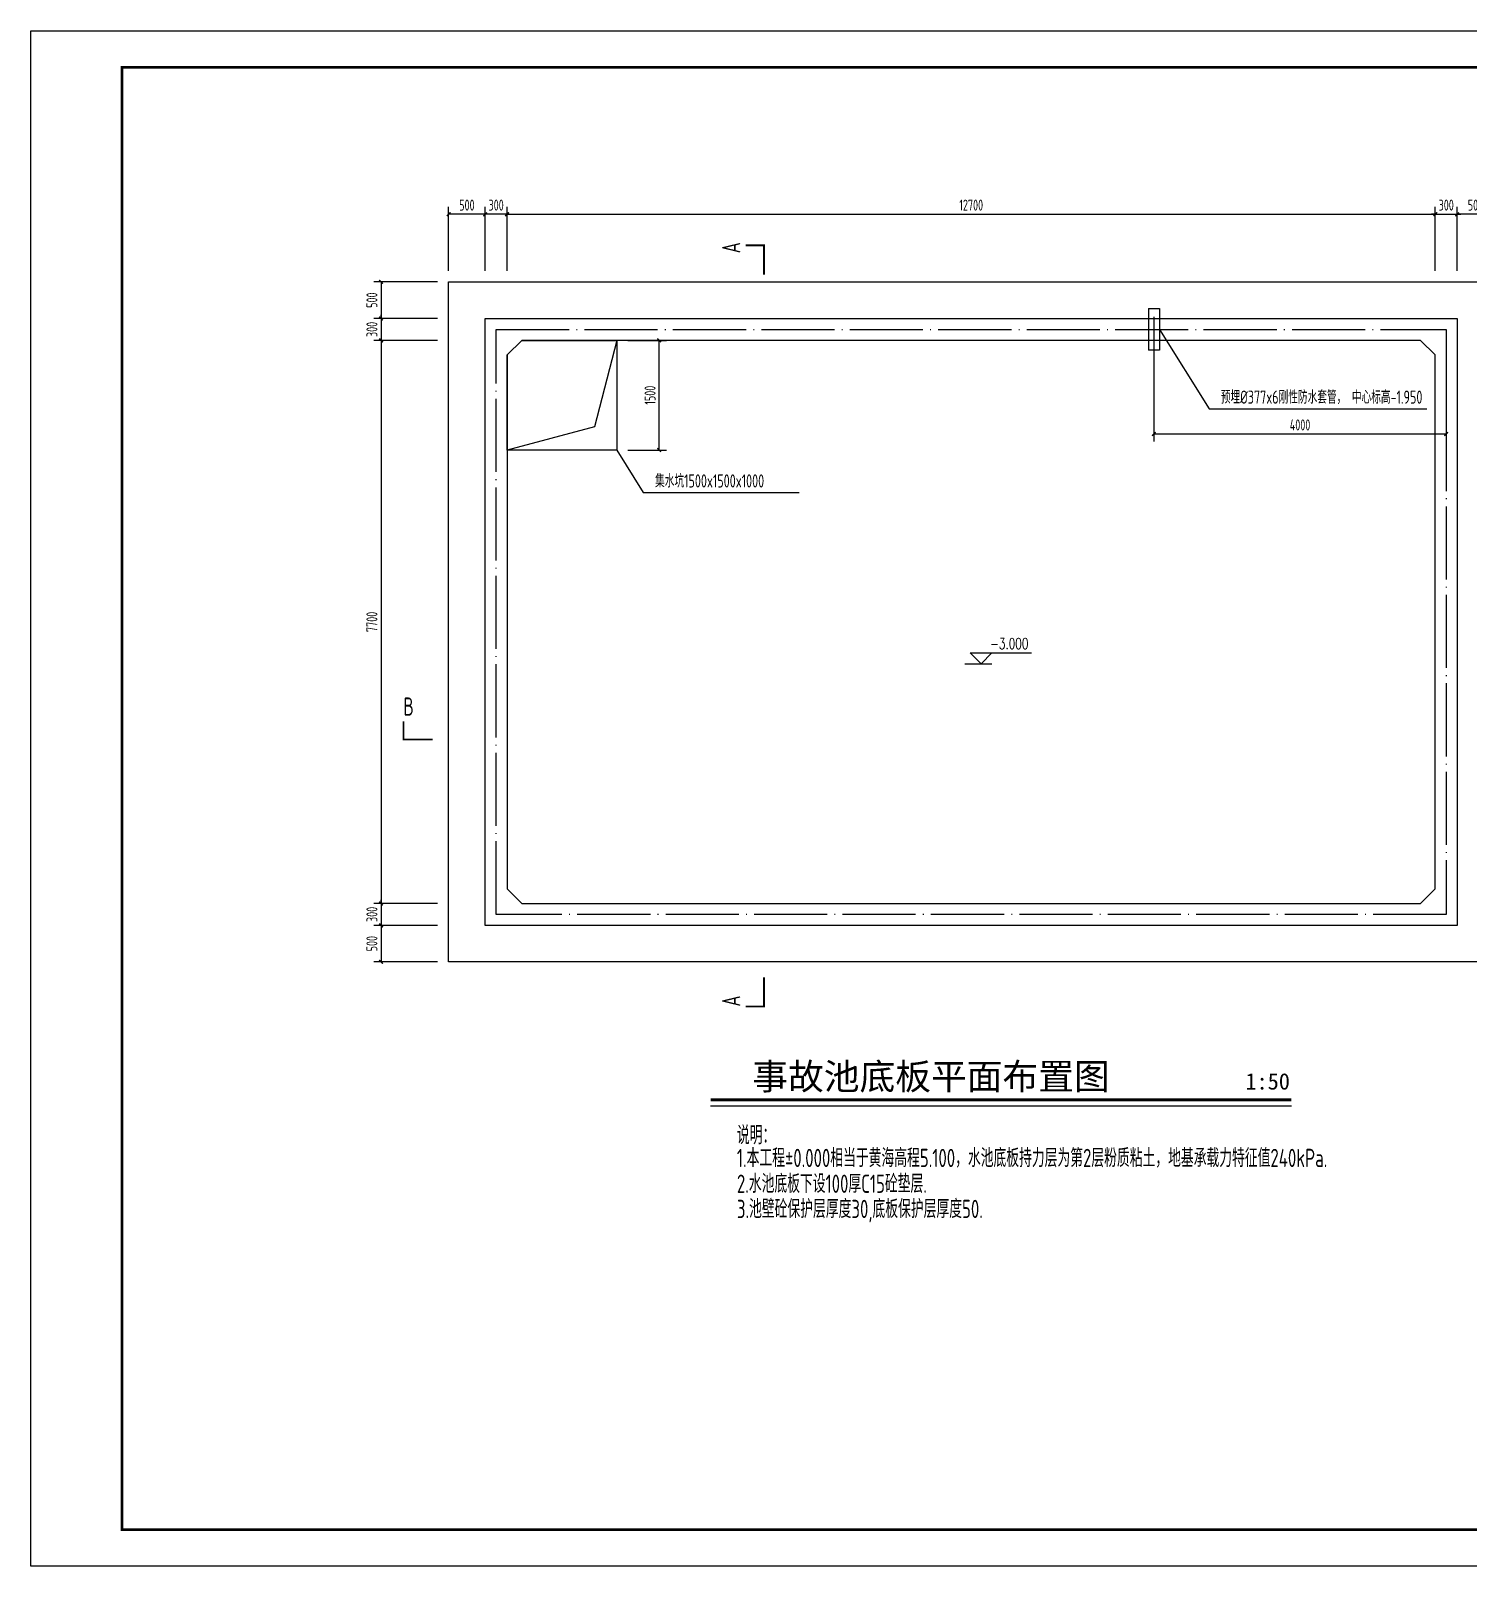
# Model space of a CAD drawing. Extents: x -721211 to -661811, y -212605 to -33458.
# Drawn here: x -721211 to -681843, y -112103 to -70103 of the extents above; entities that cross this region are included whole.
import ezdxf

# ---------------------------------------------------------------- set-up
doc = ezdxf.new("R2010")
doc.units = 0
doc.header["$LTSCALE"] = 1000
doc.linetypes.add('DOTE', pattern=[2.42, 2, -0.2, 0.02, -0.2])
doc.layers.get('0').update_dxf_attribs({"linetype": 'CONTINUOUS'})
doc.layers.get('Defpoints').update_dxf_attribs({"linetype": 'CONTINUOUS'})
for name, color, linetype in [('dim', 3, 'CONTINUOUS'), ('DIM_ELEV', 3, 'CONTINUOUS'), ('DIM_SYMB', 3, 'CONTINUOUS'), ('dote', 253, 'DOTE'), ('PUB_TEXT', 7, 'CONTINUOUS'), ('TEXT', 7, 'CONTINUOUS'), ('THICK', 7, 'CONTINUOUS'), ('THIN', 7, 'CONTINUOUS'), ('孔', 5, 'CONTINUOUS'), ('水池', 6, 'CONTINUOUS')]:
    doc.layers.add(name, color=color, linetype=linetype)
doc.styles.add('_TCH_DIM', font='SIMPLEX', dxfattribs={"bigfont": 'GBCBIG'})
doc.styles.add('HT', font='simhei.ttf')
doc.styles.add('TSSD_Dimension', font='Tssdeng.shx', dxfattribs={"width": 0.7, "bigfont": 'HZTXT.SHX'})
doc.styles.add('TSSD_Label', font='tssdeng.shx', dxfattribs={"width": 0.7, "bigfont": 'hztxt.shx'})
doc.styles.add('TSSD_Rein', font='tssdeng.shx', dxfattribs={"width": 0.7, "bigfont": 'hztxt.shx'})
doc.dimstyles.new('TSSD_50_100', dxfattribs={"dimtxt": 300, "dimasz": 100, "dimexe": 200, "dimexo": 300, "dimgap": 100, "dimtad": 1, "dimdec": 0, "dimlfac": 0.5, "dimzin": 0, "dimdsep": 46, "dimtxsty": 'TSSD_Dimension', "dimblk": 'ARCHTICK', "dimcen": 0, "dimclrt": 7, "dimadec": 0, "dimazin": 0, "dimtfac": 1, "dimtdec": 0, "dimtix": 1, "dimtmove": 2, "dimatfit": 3, "dimfxl": 1, "dimtolj": 1, "dimtzin": 0, "dimarcsym": 0})

# ---------------------------------------------------------------- blocks, each defined once
blk = doc.blocks.new('_ArchTick')
at = {"color": 0, "linetype": 'ByBlock', "const_width": 0.4}
blk.add_lwpolyline([(-0.5, -0.5), (0.5, 0.5)], dxfattribs=at)
blk = doc.blocks.new('*D205')
at = {"layer": 'Defpoints', "color": 0, "transparency": 16777216}
for p in [(-705174, -78573), (-704011, -78573), (-705174, -81573)]:
    blk.add_point(p, dxfattribs=at)
at = {"layer": 'dim', "color": 0, "lineweight": -2, "transparency": 16777216}
for p, q in [((-704874, -78573), (-703811, -78573)), ((-704011, -81573), (-704011, -78573)), ((-704874, -81573), (-703811, -81573))]:
    blk.add_line(p, q, dxfattribs=at)
at = {"layer": 'dim', "color": 0, "lineweight": -2, "transparency": 16777216, "xscale": 100, "yscale": 100, "zscale": 100}
for p, rotation in [((-704011, -78573), 90), ((-704011, -81573), 270)]:
    blk.add_blockref('_ArchTick', p, dxfattribs=dict(at, rotation=rotation))
at = {"layer": 'dim', "color": 7, "transparency": 16777216, "insert": (-704261, -80073), "char_height": 300, "attachment_point": 5, "rotation": 90, "style": 'TSSD_Dimension'}
blk.add_mtext('\\A1;1500', dxfattribs=at)
blk = doc.blocks.new('*D204')
at = {"layer": 'Defpoints', "color": 0, "transparency": 16777216}
for p in [(-690474, -79071), (-682474, -79578), (-690474, -81135)]:
    blk.add_point(p, dxfattribs=at)
at = {"layer": 'dim', "color": 0, "lineweight": -2, "transparency": 16777216}
for p, q in [((-690474, -79371), (-690474, -81335)), ((-682474, -79878), (-682474, -81335)), ((-682474, -81135), (-690474, -81135))]:
    blk.add_line(p, q, dxfattribs=at)
at = {"layer": 'dim', "color": 0, "lineweight": -2, "transparency": 16777216, "xscale": 100, "yscale": 100, "zscale": 100, "rotation": 180}
blk.add_blockref('_ArchTick', (-690474, -81135), dxfattribs=at)
at = {"layer": 'dim', "color": 0, "lineweight": -2, "transparency": 16777216, "xscale": 100, "yscale": 100, "zscale": 100}
blk.add_blockref('_ArchTick', (-682474, -81135), dxfattribs=at)
at = {"layer": 'dim', "color": 7, "transparency": 16777216, "insert": (-686474, -80885), "char_height": 300, "attachment_point": 5, "style": 'TSSD_Dimension'}
blk.add_mtext('\\A1;4000', dxfattribs=at)
blk = doc.blocks.new('*D203')
at = {"layer": 'Defpoints', "color": 0, "transparency": 16777216}
for p in [(-682174, -75123), (-682174, -76973), (-681174, -76973)]:
    blk.add_point(p, dxfattribs=at)
at = {"layer": 'dim', "color": 0, "lineweight": -2, "transparency": 16777216}
for p, q in [((-682174, -76673), (-682174, -74923)), ((-681174, -75123), (-682174, -75123)), ((-681174, -76673), (-681174, -74923))]:
    blk.add_line(p, q, dxfattribs=at)
at = {"layer": 'dim', "color": 0, "lineweight": -2, "transparency": 16777216, "xscale": 100, "yscale": 100, "zscale": 100, "rotation": 180}
blk.add_blockref('_ArchTick', (-682174, -75123), dxfattribs=at)
at = {"layer": 'dim', "color": 0, "lineweight": -2, "transparency": 16777216, "xscale": 100, "yscale": 100, "zscale": 100}
blk.add_blockref('_ArchTick', (-681174, -75123), dxfattribs=at)
at = {"layer": 'dim', "color": 7, "transparency": 16777216, "insert": (-681674, -74873), "char_height": 300, "attachment_point": 5, "style": 'TSSD_Dimension'}
blk.add_mtext('\\A1;500', dxfattribs=at)
blk = doc.blocks.new('*D202')
at = {"layer": 'Defpoints', "color": 0, "transparency": 16777216}
for p in [(-709774, -75123), (-709774, -76973), (-708774, -76973)]:
    blk.add_point(p, dxfattribs=at)
at = {"layer": 'dim', "color": 0, "lineweight": -2, "transparency": 16777216}
for p, q in [((-709774, -76673), (-709774, -74923)), ((-708774, -75123), (-709774, -75123)), ((-708774, -76673), (-708774, -74923))]:
    blk.add_line(p, q, dxfattribs=at)
at = {"layer": 'dim', "color": 0, "lineweight": -2, "transparency": 16777216, "xscale": 100, "yscale": 100, "zscale": 100, "rotation": 180}
blk.add_blockref('_ArchTick', (-709774, -75123), dxfattribs=at)
at = {"layer": 'dim', "color": 0, "lineweight": -2, "transparency": 16777216, "xscale": 100, "yscale": 100, "zscale": 100}
blk.add_blockref('_ArchTick', (-708774, -75123), dxfattribs=at)
at = {"layer": 'dim', "color": 7, "transparency": 16777216, "insert": (-709274, -74873), "char_height": 300, "attachment_point": 5, "style": 'TSSD_Dimension'}
blk.add_mtext('\\A1;500', dxfattribs=at)
blk = doc.blocks.new('*D201')
at = {"layer": 'Defpoints', "color": 0, "transparency": 16777216}
for p in [(-709774, -94573), (-711624, -95573), (-709774, -95573)]:
    blk.add_point(p, dxfattribs=at)
at = {"layer": 'dim', "color": 0, "lineweight": -2, "transparency": 16777216}
for p, q in [((-710074, -94573), (-711824, -94573)), ((-711624, -94573), (-711624, -95573)), ((-710074, -95573), (-711824, -95573))]:
    blk.add_line(p, q, dxfattribs=at)
at = {"layer": 'dim', "color": 0, "lineweight": -2, "transparency": 16777216, "xscale": 100, "yscale": 100, "zscale": 100}
for p, rotation in [((-711624, -94573), 90), ((-711624, -95573), 270)]:
    blk.add_blockref('_ArchTick', p, dxfattribs=dict(at, rotation=rotation))
at = {"layer": 'dim', "color": 7, "transparency": 16777216, "insert": (-711874, -95073), "char_height": 300, "attachment_point": 5, "rotation": 90, "style": 'TSSD_Dimension'}
blk.add_mtext('\\A1;500', dxfattribs=at)
blk = doc.blocks.new('*D200')
at = {"layer": 'Defpoints', "color": 0, "transparency": 16777216}
for p in [(-709774, -76973), (-711624, -77973), (-709774, -77973)]:
    blk.add_point(p, dxfattribs=at)
at = {"layer": 'dim', "color": 0, "lineweight": -2, "transparency": 16777216}
for p, q in [((-710074, -76973), (-711824, -76973)), ((-711624, -76973), (-711624, -77973)), ((-710074, -77973), (-711824, -77973))]:
    blk.add_line(p, q, dxfattribs=at)
at = {"layer": 'dim', "color": 0, "lineweight": -2, "transparency": 16777216, "xscale": 100, "yscale": 100, "zscale": 100}
for p, rotation in [((-711624, -76973), 90), ((-711624, -77973), 270)]:
    blk.add_blockref('_ArchTick', p, dxfattribs=dict(at, rotation=rotation))
at = {"layer": 'dim', "color": 7, "transparency": 16777216, "insert": (-711874, -77473), "char_height": 300, "attachment_point": 5, "rotation": 90, "style": 'TSSD_Dimension'}
blk.add_mtext('\\A1;500', dxfattribs=at)
blk = doc.blocks.new('*D199')
at = {"layer": 'Defpoints', "color": 0, "transparency": 16777216}
for p in [(-709774, -93973), (-711624, -94573), (-709774, -94573)]:
    blk.add_point(p, dxfattribs=at)
at = {"layer": 'dim', "color": 0, "lineweight": -2, "transparency": 16777216}
for p, q in [((-710074, -93973), (-711824, -93973)), ((-711624, -93973), (-711624, -93873)), ((-711624, -93973), (-711624, -94573)), ((-710074, -94573), (-711824, -94573)), ((-711624, -94573), (-711624, -94673))]:
    blk.add_line(p, q, dxfattribs=at)
at = {"layer": 'dim', "color": 0, "lineweight": -2, "transparency": 16777216, "xscale": 100, "yscale": 100, "zscale": 100}
for p, rotation in [((-711624, -93973), 270), ((-711624, -94573), 90)]:
    blk.add_blockref('_ArchTick', p, dxfattribs=dict(at, rotation=rotation))
at = {"layer": 'dim', "color": 7, "transparency": 16777216, "insert": (-711874, -94273), "char_height": 300, "attachment_point": 5, "rotation": 90, "style": 'TSSD_Dimension'}
blk.add_mtext('\\A1;300', dxfattribs=at)
blk = doc.blocks.new('*D198')
at = {"layer": 'Defpoints', "color": 0, "transparency": 16777216}
for p in [(-709774, -78573), (-711624, -93973), (-709774, -93973)]:
    blk.add_point(p, dxfattribs=at)
at = {"layer": 'dim', "color": 0, "lineweight": -2, "transparency": 16777216}
for p, q in [((-710074, -78573), (-711824, -78573)), ((-711624, -78573), (-711624, -93973)), ((-710074, -93973), (-711824, -93973))]:
    blk.add_line(p, q, dxfattribs=at)
at = {"layer": 'dim', "color": 0, "lineweight": -2, "transparency": 16777216, "xscale": 100, "yscale": 100, "zscale": 100}
for p, rotation in [((-711624, -78573), 90), ((-711624, -93973), 270)]:
    blk.add_blockref('_ArchTick', p, dxfattribs=dict(at, rotation=rotation))
at = {"layer": 'dim', "color": 7, "transparency": 16777216, "insert": (-711874, -86273), "char_height": 300, "attachment_point": 5, "rotation": 90, "style": 'TSSD_Dimension'}
blk.add_mtext('\\A1;7700', dxfattribs=at)
blk = doc.blocks.new('*D197')
at = {"layer": 'Defpoints', "color": 0, "transparency": 16777216}
for p in [(-709774, -77973), (-711624, -78573), (-709774, -78573)]:
    blk.add_point(p, dxfattribs=at)
at = {"layer": 'dim', "color": 0, "lineweight": -2, "transparency": 16777216}
for p, q in [((-710074, -77973), (-711824, -77973)), ((-711624, -77973), (-711624, -77873)), ((-711624, -77973), (-711624, -78573)), ((-710074, -78573), (-711824, -78573)), ((-711624, -78573), (-711624, -78673))]:
    blk.add_line(p, q, dxfattribs=at)
at = {"layer": 'dim', "color": 0, "lineweight": -2, "transparency": 16777216, "xscale": 100, "yscale": 100, "zscale": 100}
for p, rotation in [((-711624, -77973), 270), ((-711624, -78573), 90)]:
    blk.add_blockref('_ArchTick', p, dxfattribs=dict(at, rotation=rotation))
at = {"layer": 'dim', "color": 7, "transparency": 16777216, "insert": (-711874, -78273), "char_height": 300, "attachment_point": 5, "rotation": 90, "style": 'TSSD_Dimension'}
blk.add_mtext('\\A1;300', dxfattribs=at)
blk = doc.blocks.new('*D196')
at = {"layer": 'Defpoints', "color": 0, "transparency": 16777216}
for p in [(-682174, -75123), (-682774, -76973), (-682174, -76973)]:
    blk.add_point(p, dxfattribs=at)
at = {"layer": 'dim', "color": 0, "lineweight": -2, "transparency": 16777216}
for p, q in [((-682774, -75123), (-682874, -75123)), ((-682774, -76673), (-682774, -74923)), ((-682774, -75123), (-682174, -75123)), ((-682174, -76673), (-682174, -74923)), ((-682174, -75123), (-682074, -75123))]:
    blk.add_line(p, q, dxfattribs=at)
at = {"layer": 'dim', "color": 0, "lineweight": -2, "transparency": 16777216, "xscale": 100, "yscale": 100, "zscale": 100}
blk.add_blockref('_ArchTick', (-682774, -75123), dxfattribs=at)
at = {"layer": 'dim', "color": 0, "lineweight": -2, "transparency": 16777216, "xscale": 100, "yscale": 100, "zscale": 100, "rotation": 180}
blk.add_blockref('_ArchTick', (-682174, -75123), dxfattribs=at)
at = {"layer": 'dim', "color": 7, "transparency": 16777216, "insert": (-682474, -74873), "char_height": 300, "attachment_point": 5, "style": 'TSSD_Dimension'}
blk.add_mtext('\\A1;300', dxfattribs=at)
blk = doc.blocks.new('*D195')
at = {"layer": 'Defpoints', "color": 0, "transparency": 16777216}
for p in [(-708774, -75123), (-708774, -76973), (-708174, -76973)]:
    blk.add_point(p, dxfattribs=at)
at = {"layer": 'dim', "color": 0, "lineweight": -2, "transparency": 16777216}
for p, q in [((-708774, -75123), (-708874, -75123)), ((-708774, -76673), (-708774, -74923)), ((-708174, -75123), (-708774, -75123)), ((-708174, -76673), (-708174, -74923)), ((-708174, -75123), (-708074, -75123))]:
    blk.add_line(p, q, dxfattribs=at)
at = {"layer": 'dim', "color": 0, "lineweight": -2, "transparency": 16777216, "xscale": 100, "yscale": 100, "zscale": 100}
blk.add_blockref('_ArchTick', (-708774, -75123), dxfattribs=at)
at = {"layer": 'dim', "color": 0, "lineweight": -2, "transparency": 16777216, "xscale": 100, "yscale": 100, "zscale": 100, "rotation": 180}
blk.add_blockref('_ArchTick', (-708174, -75123), dxfattribs=at)
at = {"layer": 'dim', "color": 7, "transparency": 16777216, "insert": (-708474, -74873), "char_height": 300, "attachment_point": 5, "style": 'TSSD_Dimension'}
blk.add_mtext('\\A1;300', dxfattribs=at)
blk = doc.blocks.new('*D194')
at = {"layer": 'Defpoints', "color": 0, "transparency": 16777216}
for p in [(-682774, -75123), (-708174, -76973), (-682774, -76973)]:
    blk.add_point(p, dxfattribs=at)
at = {"layer": 'dim', "color": 0, "lineweight": -2, "transparency": 16777216}
for p, q in [((-708174, -76673), (-708174, -74923)), ((-708174, -75123), (-682774, -75123)), ((-682774, -76673), (-682774, -74923))]:
    blk.add_line(p, q, dxfattribs=at)
at = {"layer": 'dim', "color": 0, "lineweight": -2, "transparency": 16777216, "xscale": 100, "yscale": 100, "zscale": 100, "rotation": 180}
blk.add_blockref('_ArchTick', (-708174, -75123), dxfattribs=at)
at = {"layer": 'dim', "color": 0, "lineweight": -2, "transparency": 16777216, "xscale": 100, "yscale": 100, "zscale": 100}
blk.add_blockref('_ArchTick', (-682774, -75123), dxfattribs=at)
at = {"layer": 'dim', "color": 7, "transparency": 16777216, "insert": (-695474, -74873), "char_height": 300, "attachment_point": 5, "style": 'TSSD_Dimension'}
blk.add_mtext('\\A1;12700', dxfattribs=at)

msp = doc.modelspace()

# ---------------------------------------------------------------- linework, layer by layer
at = {"layer": 'Defpoints'}
msp.add_lwpolyline([(-721211, -70103), (-661811, -70103), (-661811, -112103), (-721211, -112103), (-721211, -70103)], dxfattribs=at)
at = {"layer": 'Defpoints', "ltscale": 1.1, "const_width": 70}
msp.add_lwpolyline([(-718711, -111103), (-662811, -111103), (-662811, -71103), (-718711, -71103)], close=True, dxfattribs=at)
at = {"layer": 'DIM_ELEV'}
for p, q in [((-695504.8, -87121.4), (-693826, -87121.4)), ((-695204.8, -87421.4), (-695504.8, -87121.4)), ((-695204.8, -87421.4), (-694904.8, -87121.4)), ((-695648.1, -87421.4), (-694904.8, -87421.4))]:
    msp.add_line(p, q, dxfattribs=at)
at = {"layer": 'DIM_SYMB', "const_width": 84}
msp.add_lwpolyline([(-702607.1, -99345.3), (-686708.5, -99345.3)], dxfattribs=at)
at = {"layer": 'DIM_SYMB'}
msp.add_lwpolyline([(-702607.1, -99513.3), (-686708.5, -99513.3)], dxfattribs=at)
at = {"layer": 'dote'}
msp.add_line((-690473.8, -77933), (-690473.8, -79671), dxfattribs=at)
msp.add_lwpolyline([(-682474.2, -94272.5), (-708474.2, -94272.5), (-708474.2, -78272.5), (-682474.2, -78272.5)], close=True, dxfattribs=at)
at = {"layer": 'THICK', "ltscale": 2, "const_width": 50}
for points in [[(-701644.1, -75974.3), (-701144.1, -75974.3), (-701144.1, -76774.3)], [(-711011, -88988.2), (-711011, -89488.2), (-710211, -89488.2)], [(-701644.1, -96792.8), (-701144.1, -96792.8), (-701144.1, -95992.8)]]:
    msp.add_lwpolyline(points, dxfattribs=at)
at = {"layer": 'THIN', "ltscale": 0.1}
for p, q in [((-690323.8, -78272.5), (-688965.8, -80441)), ((-688965.8, -80441), (-683001.8, -80441)), ((-705174.2, -81572.5), (-704447.8, -82733)), ((-704447.8, -82733), (-700184.8, -82733))]:
    msp.add_line(p, q, dxfattribs=at)
at = {"layer": '孔'}
msp.add_lwpolyline([(-705174.2, -78572.5), (-705781, -80941.4), (-708174.2, -81572.5)], dxfattribs=at)
at = {"layer": '孔', "lineweight": -3, "ltscale": 0.5}
msp.add_lwpolyline([(-708174.2, -81572.5), (-708174.2, -78972.5), (-707774.2, -78572.5), (-705174.2, -78572.5), (-705174.2, -81572.5)], close=True, dxfattribs=at)
at = {"layer": '水池', "linetype": 'Continuous', "ltscale": 2000}
for points in [[(-681174.2, -95572.5), (-709774.2, -95572.5), (-709774.2, -76972.5), (-681174.2, -76972.5)], [(-682174.2, -94572.5), (-708774.2, -94572.5), (-708774.2, -77972.5), (-682174.2, -77972.5)]]:
    msp.add_lwpolyline(points, close=True, dxfattribs=at)
for points in [[(-690623.8, -77702), (-690623.8, -78843)], [(-690623.8, -77702), (-690323.8, -77702)], [(-690323.8, -77702), (-690323.8, -78843)], [(-707774.2, -93972.5), (-683174.2, -93972.5), (-682774.2, -93572.5), (-682774.2, -78972.5), (-683174.2, -78572.5), (-707774.2, -78572.5), (-708174.2, -78972.5), (-708174.2, -93572.5), (-707774.2, -93972.5)], [(-690323.8, -78843), (-690623.8, -78843)]]:
    msp.add_lwpolyline(points, dxfattribs=at)

# ---------------------------------------------------------------- texts
at = {"layer": 'PUB_TEXT', "style": '_TCH_DIM', "width": 0.705882}
msp.add_text('-3.000', height=300, dxfattribs=at).set_placement((-694956, -87016.4))
at = {"layer": 'PUB_TEXT', "style": 'HT'}
for s, height, p in [('事故池底板平面布置图', 716.96, (-701462.9, -99063.9)), ('1:50', 448.1, (-687970.2, -99063.9))]:
    msp.add_text(s, height=height, dxfattribs=at).set_placement(p)
at = {"layer": 'TEXT', "style": 'TSSD_Rein', "width": 0.7}
for s, p in [('预埋%%C377x6刚性防水套管， 中心标高-1.950', (-688641.8, -80305)), ('集水坑1500x1500x1000', (-704123.8, -82597))]:
    msp.add_text(s, height=360, dxfattribs=at).set_placement(p)
at = {"layer": 'TEXT', "color": 6, "style": 'TSSD_Rein', "width": 0.7}
for s, p in [('说明：', (-701885, -100562)), ('1.本工程%%P0.000相当于黄海高程5.100，水池底板持力层为第2层粉质粘土，地基承载力特征值240kPa.', (-701885, -101184.6)), ('2.水池底板下设100厚C15砼垫层.', (-701885, -101889.7)), ('3.池壁砼保护层厚度30,底板保护层厚度50.', (-701885, -102579))]:
    msp.add_text(s, height=500, dxfattribs=at).set_placement(p)
at = {"layer": 'THICK', "ltscale": 2, "style": 'TSSD_Label', "width": 0.7}
for p in [(-701794.1, -76189.6), (-701794.1, -96792.8)]:
    msp.add_text('A', height=500, rotation=90, dxfattribs=at).set_placement(p)
msp.add_text('B', height=500, dxfattribs=at).set_placement((-711011, -88838.2))

# ---------------------------------------------------------------- dimensions: what is measured, and where the dimension line sits
at = {"layer": 'dim'}
for base, p1, p2, picture, middle in [((-709774.2, -75122.5), (-708774.2, -76972.5), (-709774.2, -76972.5), '*D202', (-709274.2, -74872.5)), ((-708774.2, -75122.5), (-708174.2, -76972.5), (-708774.2, -76972.5), '*D195', (-708474.2, -74872.5)), ((-682774.2, -75122.5), (-708174.2, -76972.5), (-682774.2, -76972.5), '*D194', (-695474.2, -74872.5)), ((-682174.2, -75122.5), (-682774.2, -76972.5), (-682174.2, -76972.5), '*D196', (-682474.2, -74872.5)), ((-682174.2, -75122.5), (-681174.2, -76972.5), (-682174.2, -76972.5), '*D203', (-681674.2, -74872.5)), ((-690473.8, -81135), (-682474.2, -79578), (-690473.8, -79071), '*D204', (-686474, -80885))]:
    dim = msp.add_linear_dim(base=base, p1=p1, p2=p2, dimstyle='TSSD_50_100', dxfattribs=at)
    dim.commit()
    dim.dimension.update_dxf_attribs({"geometry": picture, "text_midpoint": middle})
for base, p1, p2, angle, picture, middle in [((-711624.2, -77972.5), (-709774.2, -76972.5), (-709774.2, -77972.5), 90, '*D200', (-711874.2, -77472.5)), ((-711624.2, -78572.5), (-709774.2, -77972.5), (-709774.2, -78572.5), 90, '*D197', (-711874.2, -78272.5)), ((-711624.2, -93972.5), (-709774.2, -78572.5), (-709774.2, -93972.5), 90, '*D198', (-711874.2, -86272.5)), ((-704011.1, -78572.5), (-705174.2, -81572.5), (-705174.2, -78572.5), 270, '*D205', (-704261.1, -80072.5)), ((-711624.2, -94572.5), (-709774.2, -93972.5), (-709774.2, -94572.5), 90, '*D199', (-711874.2, -94272.5)), ((-711624.2, -95572.5), (-709774.2, -94572.5), (-709774.2, -95572.5), 90, '*D201', (-711874.2, -95072.5))]:
    dim = msp.add_linear_dim(base=base, p1=p1, p2=p2, angle=angle, dimstyle='TSSD_50_100', dxfattribs=at)
    dim.commit()
    dim.dimension.update_dxf_attribs({"geometry": picture, "text_midpoint": middle})

doc.saveas('drawing.dxf')
